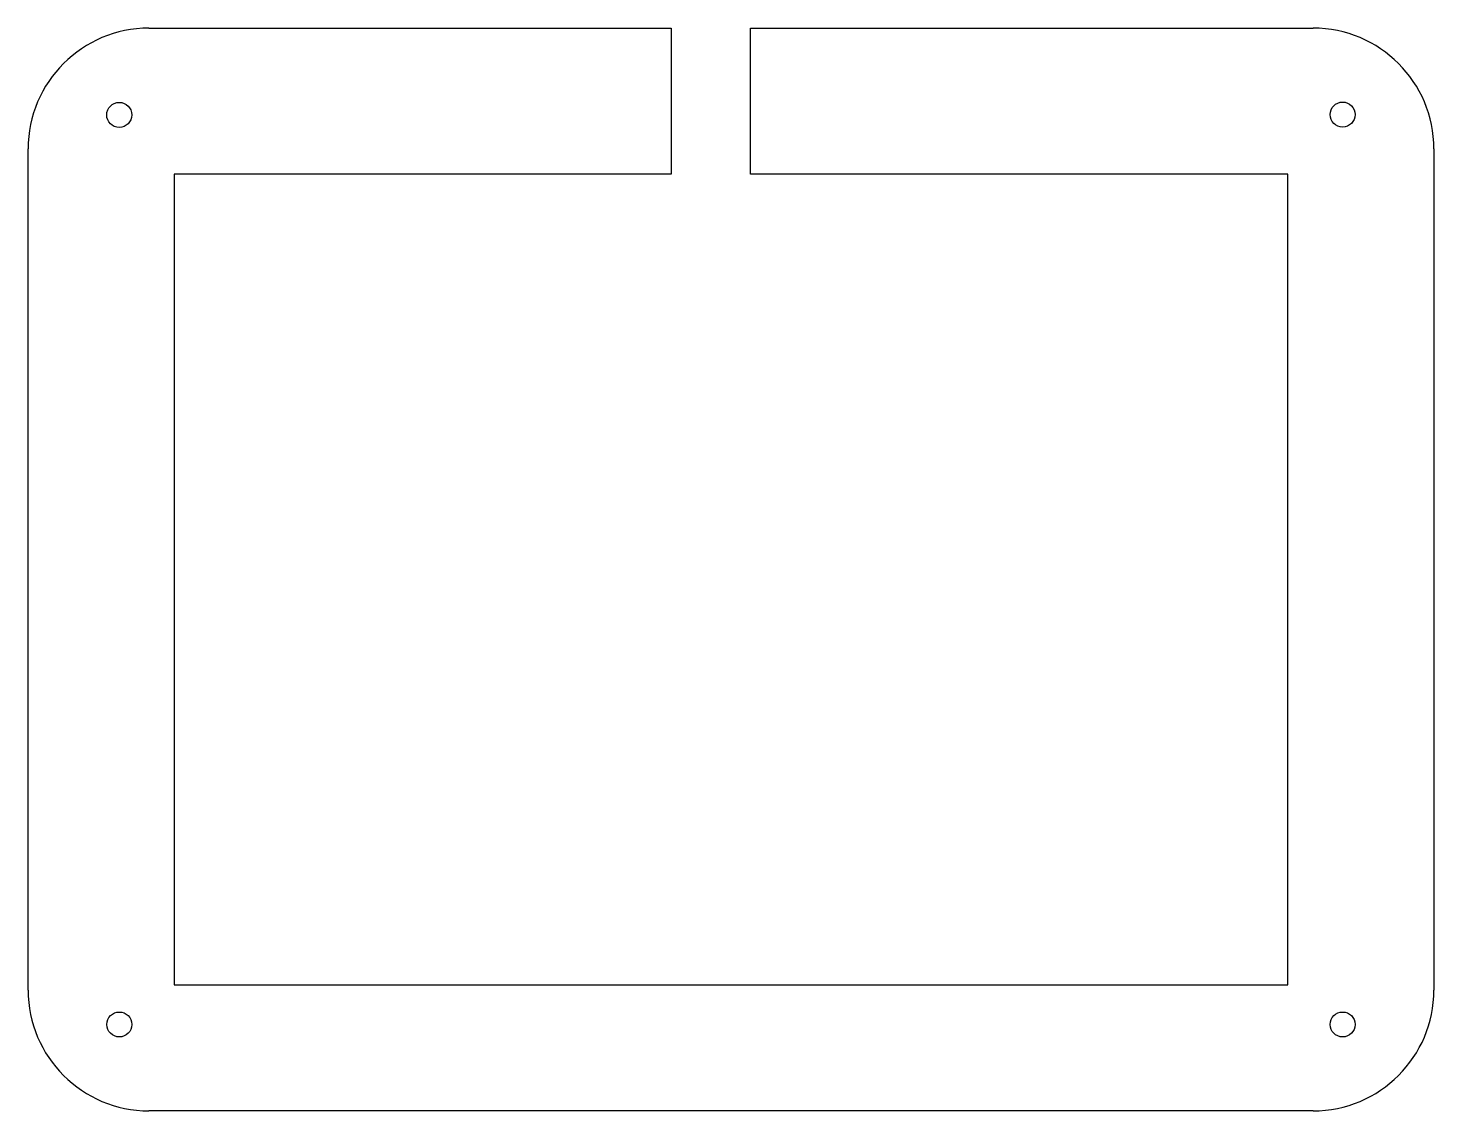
# Model space of a CAD drawing. Header units: inches. Extents: x 0 to 175, y 0 to 135.
import ezdxf

# ---------------------------------------------------------------- set-up
doc = ezdxf.new("R2010")
doc.units = ezdxf.units.IN
doc.header["$MEASUREMENT"] = 0

msp = doc.modelspace()

# ---------------------------------------------------------------- linework, layer by layer
for p, q in [((15.1, 134.67), (79.92, 134.67)), ((79.92, 134.67), (79.92, 116.52)), ((89.77, 116.52), (89.77, 134.67)), ((89.77, 134.67), (159.6, 134.67)), ((0.1, 15.27), (0.1, 119.67)), ((174.6, 119.67), (174.6, 15.27)), ((79.92, 116.52), (18.24, 116.52)), ((18.24, 116.52), (18.24, 15.92)), ((156.45, 116.52), (89.77, 116.52)), ((156.45, 15.92), (156.45, 116.52)), ((18.24, 15.92), (156.45, 15.92)), ((159.6, 0.27), (15.1, 0.27))]:
    msp.add_line(p, q)
at = {"linetype": 'Continuous'}
for centre in [(11.4, 123.9), (163.27, 123.94), (11.42, 10.99), (163.27, 10.99)]:
    msp.add_circle(centre, 1.55, dxfattribs=at)
for centre, start, end in [((15.1, 119.67), 90, 180), ((159.6, 119.67), 0, 90), ((15.1, 15.27), 180, 270), ((159.6, 15.27), 270, 0)]:
    msp.add_arc(centre, 15, start, end)

doc.saveas('drawing.dxf')
